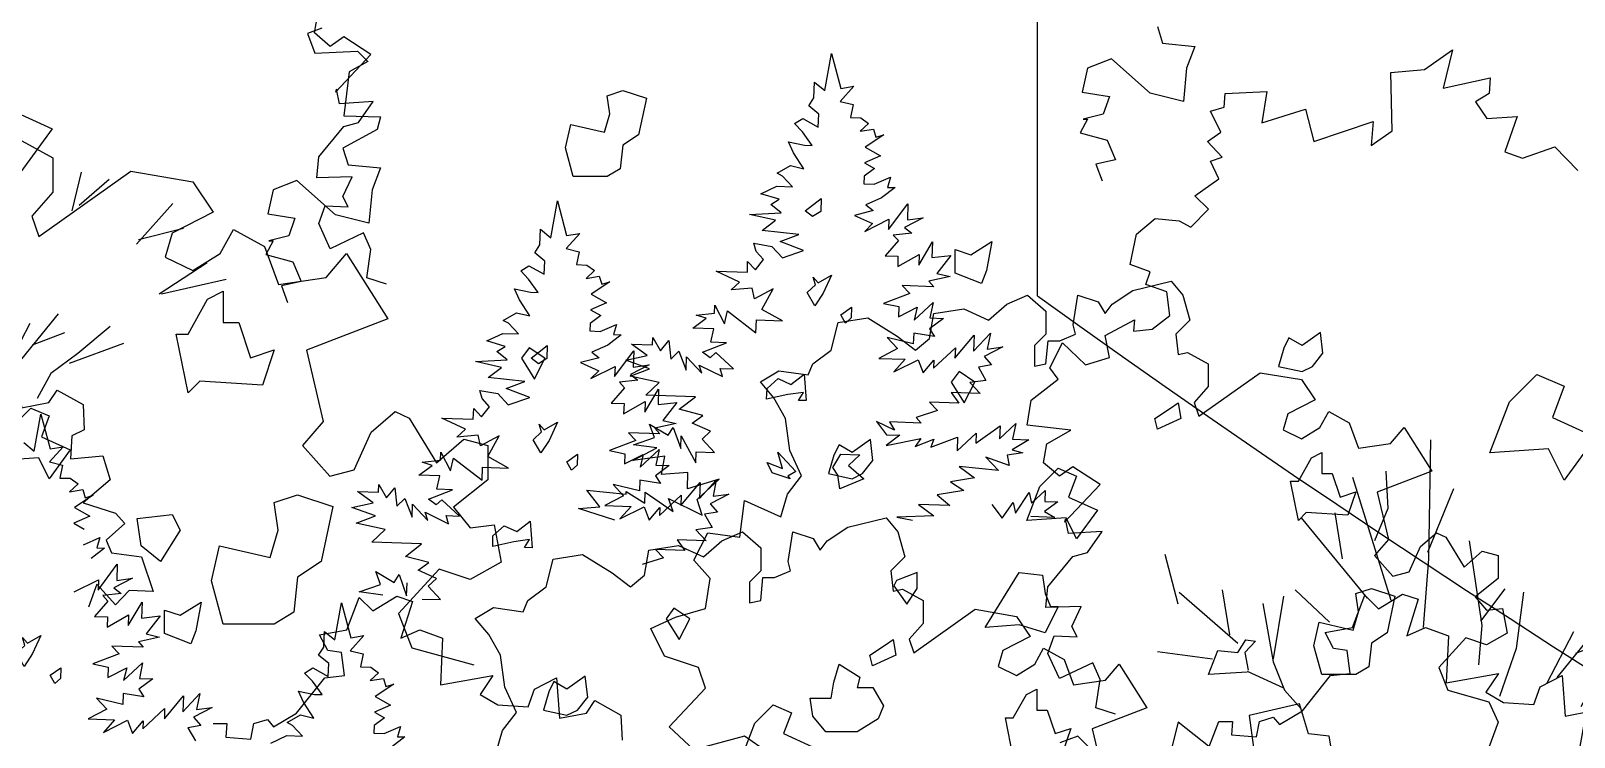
# Model space of a CAD drawing. Header units: inches. Extents: x 11.9 to 85.3, y 21.1 to 37.4.
# Drawn here: x 61.002 to 61.702, y 23.591 to 23.912 of the extents above; entities that cross this region are included whole.
import ezdxf

# ---------------------------------------------------------------- set-up
doc = ezdxf.new("R2010")
doc.units = ezdxf.units.IN
doc.header["$MEASUREMENT"] = 0
doc.layers.add('CAY', color=94, linetype='Continuous')
doc.layers.add('CAY-3', color=61, linetype='Continuous')

# ---------------------------------------------------------------- blocks, each defined once
blk = doc.blocks.new('A$C76451831')
at = {"layer": 'CAY'}
for p, q in [((4659.2, 1730), (4666, 1767.4)), ((4666, 1767.4), (4675.2, 1732.1)), ((4648.1, 1722.6), (4648.6, 1738.5)), ((4648.6, 1738.5), (4659.2, 1730)), ((4688.4, 1734.4), (4674.7, 1719)), ((4675.2, 1732.1), (4688.4, 1734.4)), ((4642.8, 1714.7), (4648.1, 1722.6)), ((4674.7, 1719), (4687.7, 1715.8)), ((4628.6, 1696.6), (4636.9, 1701.7)), ((4636.9, 1701.7), (4652.5, 1693)), ((4653, 1706.2), (4642.8, 1714.7)), ((4652.5, 1693), (4653, 1706.2)), ((4687.7, 1715.8), (4685, 1702.8)), ((4685, 1702.8), (4695.4, 1702.4)), ((4695.4, 1702.4), (4703.4, 1696.7)), ((4636.5, 1688.1), (4628.6, 1696.6)), ((4646.4, 1674.6), (4636.5, 1688.1)), ((4703.4, 1696.7), (4694.9, 1688.8)), ((4694.9, 1688.8), (4708.2, 1691.1)), ((4708.2, 1691.1), (4710.6, 1682.8)), ((3847.2, 1679), (3878.4, 1661.9)), ((4627.6, 1667.1), (4622.5, 1678.2)), ((4622.5, 1678.2), (4638.7, 1674.9)), ((4638.7, 1674.9), (4646.4, 1674.6)), ((4718.8, 1685.3), (4699.8, 1672.8)), ((4699.8, 1672.8), (4715.4, 1664.1)), ((4710.6, 1682.8), (4718.8, 1685.3)), ((3878.4, 1661.9), (3878.4, 1627.1)), ((4637.9, 1650.9), (4627.6, 1667.1)), ((4715.4, 1664.1), (4699.3, 1656.9)), ((4699.3, 1656.9), (4709.5, 1651.1)), ((3864.3, 1582.3), (3957.4, 1648.4)), ((3957.4, 1648.4), (4019.9, 1637.7)), ((4611, 1646.4), (4624.4, 1654.1)), ((4616.3, 1643.5), (4611, 1646.4)), ((4626.4, 1632.7), (4616.3, 1643.5)), ((4624.4, 1654.1), (4637.9, 1650.9)), ((4698.8, 1643.4), (4698.5, 1635.7)), ((4709.5, 1651.1), (4698.8, 1643.4)), ((4708.9, 1635.3), (4725.5, 1642.4)), ((4725.5, 1642.4), (4722.4, 1632.1)), ((3878.4, 1627.1), (3857.2, 1602.9)), ((4019.9, 1637.7), (4040.5, 1607.1)), ((4594.4, 1625.7), (4610.5, 1633.3)), ((4612.8, 1620.1), (4594.4, 1625.7)), ((4610.5, 1633.3), (4626.4, 1632.7)), ((4698.5, 1635.7), (4708.9, 1635.3)), ((4730.1, 1631.8), (4716.6, 1621.4)), ((4722.4, 1632.1), (4730.1, 1631.8)), ((4604.5, 1614.9), (4612.8, 1620.1)), ((4615, 1606.4), (4604.5, 1614.9)), ((4708, 1608.6), (4689.3, 1603.8)), ((4716.6, 1621.4), (4700.5, 1614.3)), ((4700.5, 1614.3), (4708, 1608.6)), ((4723.6, 1589.4), (4743.1, 1615.5)), ((4743.1, 1615.5), (4742.6, 1599.2)), ((3857.2, 1602.9), (3864.3, 1582.3)), ((4040.5, 1607.1), (3999.3, 1585.8)), ((4582.8, 1604.8), (4615, 1606.4)), ((4609.3, 1598.9), (4582.8, 1604.8)), ((4595.8, 1588.5), (4609.3, 1598.9)), ((4689.3, 1603.8), (4707.5, 1595.4)), ((4699.6, 1587.6), (4724, 1599.9)), ((4707.5, 1595.4), (4699.6, 1587.6)), ((4724, 1599.9), (4723.6, 1589.4)), ((4758.5, 1601.4), (4739.6, 1591.6)), ((4742.6, 1599.2), (4758.5, 1601.4)), ((3999.3, 1585.8), (3992.2, 1561.6)), ((4047.6, 1565.2), (4061.2, 1589.4)), ((4061.2, 1589.4), (4092.4, 1572.3)), ((4632.8, 1584.5), (4595.8, 1588.5)), ((4614, 1577.4), (4632.8, 1584.5)), ((4637.7, 1568.4), (4614, 1577.4)), ((4733.7, 1578.2), (4720, 1562.8)), ((4747.1, 1585.9), (4728.4, 1583.8)), ((4728.4, 1583.8), (4733.7, 1578.2)), ((4739.6, 1591.6), (4747.1, 1585.9)), ((4754.1, 1553.5), (4768.1, 1577)), ((4768.1, 1577), (4767.5, 1561.2)), ((3992.2, 1561.6), (4019.9, 1548.1)), ((4019.9, 1548.1), (4047.6, 1565.2)), ((4092.4, 1572.3), (4106.6, 1533.9)), ((4154.9, 1541), (4175.6, 1565.2)), ((4175.6, 1565.2), (4217.4, 1499.1)), ((4587.2, 1575.6), (4605.7, 1572.3)), ((4589.7, 1567.4), (4587.2, 1575.6)), ((4597.1, 1559), (4589.7, 1567.4)), ((4605.7, 1572.3), (4616.2, 1561)), ((4616.2, 1561), (4637.7, 1568.4)), ((4720, 1562.8), (4733.1, 1562.4)), ((4732.8, 1552), (4754.5, 1564.3)), ((4733.1, 1562.4), (4732.8, 1552)), ((4754.5, 1564.3), (4754.1, 1553.5)), ((4767.5, 1561.2), (4786.6, 1563.2)), ((4786.6, 1563.2), (4772.4, 1545.1)), ((4572.7, 1536.2), (4549.1, 1547.5)), ((4549.1, 1547.5), (4580.8, 1546.4)), ((4580.8, 1546.4), (4581.1, 1557.2)), ((4581.1, 1557.2), (4589, 1548.8)), ((4589, 1548.8), (4597.1, 1559)), ((4772.4, 1545.1), (4785.9, 1541.9)), ((4106.6, 1533.9), (4154.9, 1541)), ((4564.3, 1528.4), (4572.7, 1536.2)), ((4585.6, 1530.3), (4564.3, 1528.4)), ((4588, 1519.4), (4585.6, 1530.3)), ((4606.9, 1529.6), (4588, 1519.4)), ((4595.3, 1508.7), (4606.9, 1529.6)), ((4769.2, 1531.6), (4737.5, 1532.7)), ((4737.5, 1532.7), (4745, 1524.8)), ((4785.9, 1541.9), (4764.4, 1537.2)), ((4764.4, 1537.2), (4769.2, 1531.6)), ((4745, 1524.8), (4718.3, 1514.8)), ((4718.3, 1514.8), (4734.1, 1511.6)), ((4749.5, 1497.9), (4768.7, 1515.8)), ((4768.7, 1515.8), (4765.4, 1500)), ((4217.4, 1499.1), (4134.9, 1467.3)), ((4525.8, 1489.8), (4539.3, 1499.8)), ((4528.9, 1502.9), (4547.6, 1504.9)), ((4539.3, 1499.8), (4528.9, 1502.9)), ((4547.6, 1504.9), (4547.9, 1513.1)), ((4547.9, 1513.1), (4557.6, 1494.1)), ((4557.6, 1494.1), (4560.8, 1507.2)), ((4560.8, 1507.2), (4589.5, 1484.9)), ((4616.2, 1497.1), (4595.3, 1508.7)), ((4734.1, 1511.6), (4733.7, 1501.1)), ((4733.7, 1501.1), (4752.6, 1510.9)), ((4752.6, 1510.9), (4749.5, 1497.9)), ((4779, 1499.6), (4765, 1489.2)), ((4765.4, 1500), (4779, 1499.6)), ((4547, 1489.1), (4525.8, 1489.8)), ((4543.8, 1475.6), (4547, 1489.1)), ((4589.5, 1484.9), (4589.9, 1498)), ((4589.9, 1498), (4616.2, 1497.1)), ((4749, 1484.7), (4748.6, 1473.9)), ((4770.2, 1481.3), (4749, 1484.7)), ((4765, 1489.2), (4770.2, 1481.3)), ((4790.7, 1459.3), (4810.1, 1482.6)), ((4809.5, 1466.3), (4826.5, 1484.8)), ((4810.1, 1482.6), (4809.5, 1466.3)), ((4826.5, 1484.8), (4823.2, 1468.6)), ((4134.9, 1467.3), (4152, 1395.3)), ((4463.6, 1473.4), (4484.8, 1472.7)), ((4479.5, 1462), (4463.6, 1473.4)), ((4484.8, 1472.7), (4485.1, 1480.4)), ((4485.1, 1480.4), (4492.8, 1466.9)), ((4492.8, 1466.9), (4501.3, 1477.1)), ((4501.3, 1477.1), (4503.4, 1458.4)), ((4535.3, 1465.5), (4559.7, 1475)), ((4559.7, 1475), (4543.8, 1475.6)), ((4732.6, 1469), (4713.7, 1459.2)), ((4722.1, 1480.2), (4732.6, 1469)), ((4748.6, 1473.9), (4722.1, 1480.2)), ((4769, 1449.1), (4791.1, 1469.7)), ((4791.1, 1469.7), (4790.7, 1459.3)), ((4839.1, 1470.7), (4820.2, 1461)), ((4823.2, 1468.6), (4839.1, 1470.7)), ((4458, 1457.3), (4479.5, 1462)), ((4481.7, 1448.7), (4458, 1457.3)), ((4503.4, 1458.4), (4511.4, 1466.3)), ((4511.4, 1466.3), (4518.8, 1447.4)), ((4518.8, 1447.4), (4519.3, 1460.6)), ((4519.3, 1460.6), (4534.6, 1444.2)), ((4534.6, 1444.2), (4532.2, 1452.4)), ((4532.2, 1452.4), (4555.8, 1440.7)), ((4543.3, 1459.7), (4535.3, 1465.5)), ((4548.9, 1465), (4543.3, 1459.7)), ((4566.9, 1448.5), (4548.9, 1465)), ((4713.7, 1459.2), (4740.4, 1458.3)), ((4740.4, 1458.3), (4729, 1445.5)), ((4729, 1445.5), (4753.5, 1457.8)), ((4753.5, 1457.8), (4758.5, 1444.5)), ((4758.5, 1444.5), (4769.3, 1457.3)), ((4769.3, 1457.3), (4769, 1449.1)), ((4827.6, 1452.5), (4814.4, 1450.3)), ((4820.2, 1461), (4827.6, 1452.5)), ((4462.4, 1441.3), (4481.7, 1448.7)), ((4491.7, 1434.8), (4462.4, 1441.3)), ((4555.8, 1440.7), (4553.3, 1449)), ((4553.3, 1449), (4566.9, 1448.5)), ((4822.1, 1436.9), (4805.7, 1434.7)), ((4814.4, 1450.3), (4822.1, 1436.9)), ((4478.1, 1422.1), (4491.7, 1434.8)), ((4528.3, 1420.4), (4478.1, 1422.1)), ((4512, 1407.8), (4528.3, 1420.4)), ((4786.8, 1424.5), (4794.5, 1413.8)), ((4816.2, 1423.5), (4786.8, 1424.5)), ((4805.7, 1434.7), (4816.2, 1423.5)), ((4200.3, 1384.7), (4224.5, 1405.3)), ((4224.5, 1405.3), (4238.7, 1398.8)), ((4535.8, 1401.5), (4512, 1407.8)), ((4773, 1406.4), (4751.5, 1399.4)), ((4794.5, 1413.8), (4765.1, 1414.8)), ((4765.1, 1414.8), (4773, 1406.4)), ((4152, 1395.3), (4130.8, 1371.1)), ((4238.7, 1398.8), (4266.4, 1353.4)), ((4487, 1379.2), (4482, 1392.5)), ((4482, 1392.5), (4500.7, 1381.4)), ((4500.7, 1381.4), (4505.9, 1389.4)), ((4505.9, 1389.4), (4513.4, 1367.9)), ((4525.1, 1393.7), (4535.8, 1401.5)), ((4543.4, 1385.4), (4525.1, 1393.7)), ((4711.4, 1395.4), (4721.4, 1381.9)), ((4729.7, 1386.6), (4711.4, 1395.4)), ((4724.6, 1394.9), (4729.7, 1386.6)), ((4756.7, 1393.8), (4724.6, 1394.9)), ((4751.5, 1399.4), (4756.7, 1393.8)), ((4811.7, 1373.3), (4836.3, 1391)), ((4835.9, 1377.9), (4852.3, 1393.2)), ((4836.3, 1391), (4835.9, 1377.9)), ((4852.3, 1393.2), (4849, 1377.4)), ((4183.2, 1346.3), (4200.3, 1384.7)), ((4266.4, 1353.4), (4294.1, 1377.6)), ((4294.1, 1377.6), (4318.3, 1371.1)), ((4465.5, 1371.8), (4487, 1379.2)), ((4513.4, 1367.9), (4513.8, 1381)), ((4513.8, 1381), (4528.7, 1353.7)), ((4535, 1377.5), (4543.4, 1385.4)), ((4547.7, 1363.9), (4535, 1377.5)), ((4735, 1381.4), (4721, 1371)), ((4721, 1371), (4756.1, 1378)), ((4721.4, 1381.9), (4735, 1381.4)), ((4756.1, 1378), (4750.4, 1370)), ((4750.4, 1370), (4769.3, 1377.5)), ((4766.3, 1369.4), (4793.3, 1379.4)), ((4769.3, 1377.5), (4766.3, 1369.4)), ((4792.9, 1365.8), (4812.1, 1383.7)), ((4793.3, 1379.4), (4792.9, 1365.8)), ((4812.1, 1383.7), (4811.7, 1373.3)), ((4865.3, 1376.9), (4848.6, 1366.6)), ((4849, 1377.4), (4865.3, 1376.9)), ((4130.8, 1371.1), (4158.5, 1339.9)), ((4318.3, 1371.1), (4318.3, 1336.3)), ((4464.9, 1355.9), (4489.4, 1368.7)), ((4497.2, 1360.3), (4464.9, 1355.9)), ((4489.4, 1368.7), (4465.5, 1371.8)), ((4493.9, 1341.8), (4497.2, 1360.3)), ((4528.7, 1353.7), (4529.1, 1364.6)), ((4529.1, 1364.6), (4547.7, 1363.9)), ((4822.1, 1359.3), (4834.8, 1345.7)), ((4845.4, 1350.8), (4822.1, 1359.3)), ((4859.4, 1363.5), (4843.5, 1361.3)), ((4843.5, 1361.3), (4845.4, 1350.8)), ((4848.6, 1366.6), (4859.4, 1363.5)), ((4158.5, 1339.9), (4183.2, 1346.3)), ((4520.7, 1343.6), (4493.9, 1341.8)), ((4520.1, 1327.3), (4520.7, 1343.6)), ((4834.8, 1345.7), (4795, 1349.9)), ((4795, 1349.9), (4810.5, 1338.4)), ((4318.3, 1336.3), (4283.5, 1308.6)), ((4552.2, 1337), (4520.1, 1327.3)), ((4530.1, 1316.5), (4552.2, 1337)), ((4810.5, 1338.4), (4786.3, 1334.3)), ((4786.3, 1334.3), (4799.6, 1325.7)), ((4431.5, 1309.1), (4418.5, 1325.8)), ((4418.5, 1325.8), (4458.3, 1321.7)), ((4458.3, 1321.7), (4458.4, 1324.4)), ((4458.4, 1324.4), (4477, 1312.9)), ((4477, 1312.9), (4477.4, 1323.8)), ((4477.4, 1323.8), (4505.7, 1304.2)), ((4501.2, 1317.5), (4535, 1300.5)), ((4505.7, 1304.2), (4501.2, 1317.5)), ((4535, 1300.5), (4530.1, 1316.5)), ((4753.8, 1311.4), (4769.3, 1300)), ((4785.5, 1310.3), (4753.8, 1311.4)), ((4799.6, 1325.7), (4772.7, 1321.2)), ((4772.7, 1321.2), (4785.5, 1310.3)), ((4828.1, 1311.5), (4838.5, 1297.6)), ((4838.5, 1297.6), (4849.5, 1313.5)), ((4849.5, 1313.5), (4851.8, 1302.5)), ((4851.8, 1302.5), (4865.7, 1323.4)), ((4865.7, 1323.4), (4868.1, 1312.9)), ((4868.1, 1312.9), (4882.1, 1325.5)), ((4894.8, 1314.2), (4881.4, 1304.2)), ((4882.1, 1325.5), (4881.7, 1314.6)), ((4881.7, 1314.6), (4894.8, 1314.2)), ((4283.5, 1308.6), (4300.6, 1287.9)), ((4410.2, 1307.5), (4431.5, 1309.1)), ((4446.9, 1295.4), (4410.2, 1307.5)), ((4682.3, 1288.4), (4721.2, 1297.8)), ((4721.2, 1297.8), (4733, 1283.7)), ((4769.3, 1300), (4732.1, 1298.6)), ((4732.1, 1298.6), (4747.8, 1295.7)), ((4891.6, 1298.4), (4867.6, 1299.3)), ((4881.4, 1304.2), (4891.6, 1298.4)), ((5943, 1269.4), (5949.7, 1306.8)), ((5949.7, 1306.8), (5958.9, 1271.5)), ((4300.6, 1287.9), (4324.7, 1290.9)), ((4324.7, 1290.9), (4331.8, 1253.1)), ((4554.9, 1274.6), (4575.8, 1283.7)), ((4575.8, 1283.7), (4594.3, 1267.5)), ((4622.2, 1253.8), (4626.9, 1283.7)), ((4626.9, 1283.7), (4647.3, 1277)), ((4661.5, 1274.6), (4682.3, 1288.4)), ((4733, 1283.7), (4740.1, 1258.5)), ((4476.7, 1240), (4481, 1265.2)), ((4481, 1265.2), (4511.3, 1269.9)), ((4511.3, 1269.9), (4536.5, 1258.5)), ((4536.5, 1258.5), (4554.9, 1274.6)), ((4594.3, 1267.5), (4594.3, 1244.3)), ((4647.3, 1277), (4654.4, 1265.2)), ((4654.4, 1265.2), (4661.5, 1274.6)), ((5931.9, 1262.1), (5932.4, 1277.9)), ((5932.4, 1277.9), (5943, 1269.4)), ((5972.1, 1273.8), (5958.5, 1258.4)), ((5958.9, 1271.5), (5972.1, 1273.8)), ((4331.8, 1253.1), (4300.6, 1235.4)), ((4377.3, 1228.2), (4384.3, 1256.1)), ((4384.3, 1256.1), (4414.2, 1260.8)), ((4414.2, 1260.8), (4444.1, 1242.4)), ((4624.5, 1244.3), (4622.2, 1253.8)), ((4740.1, 1258.5), (4725.9, 1244.3)), ((5926.6, 1254.1), (5931.9, 1262.1)), ((5936.7, 1245.6), (5926.6, 1254.1)), ((5958.5, 1258.4), (5971.5, 1255.2)), ((5971.5, 1255.2), (5968.8, 1242.2)), ((4269.3, 1246.1), (4228, 1201.2)), ((4300.6, 1235.4), (4269.3, 1246.1)), ((4444.1, 1242.4), (4462.6, 1228.2)), ((4462.6, 1228.2), (4476.7, 1240)), ((4594.3, 1244.3), (4582.9, 1232.9)), ((4582.9, 1232.9), (4582.9, 1212.1)), ((4594.3, 1214.4), (4596.6, 1237.6)), ((4596.6, 1237.6), (4608.4, 1237.6)), ((4608.4, 1237.6), (4624.5, 1244.3)), ((4725.9, 1244.3), (4728.3, 1223.9)), ((5912.4, 1236), (5920.7, 1241.1)), ((5920.2, 1227.6), (5912.4, 1236)), ((5920.7, 1241.1), (5936.3, 1232.4)), ((5936.3, 1232.4), (5936.7, 1245.6)), ((5968.8, 1242.2), (5979.2, 1241.8)), ((5987.1, 1236.1), (5978.7, 1228.2)), ((5979.2, 1241.8), (5987.1, 1236.1)), ((4358.8, 1214.4), (4377.3, 1228.2)), ((4728.3, 1223.9), (4737.7, 1225.8)), ((4737.7, 1225.8), (4758.6, 1214.4)), ((5192.6, 1187), (5205.3, 1219.7)), ((5205.3, 1219.7), (5219, 1206)), ((5219, 1206), (5243.2, 1220.8)), ((5243.2, 1220.8), (5259.1, 1215.5)), ((5906.3, 1217.6), (5922.5, 1214.3)), ((5911.3, 1206.6), (5906.3, 1217.6)), ((5930.2, 1214.1), (5920.2, 1227.6)), ((5978.7, 1228.2), (5991.9, 1230.5)), ((6002.6, 1224.7), (5983.6, 1212.2)), ((5991.9, 1230.5), (5994.4, 1222.3)), ((5994.4, 1222.3), (6002.6, 1224.7)), ((4305.7, 1196), (4324.2, 1207.4)), ((4324.2, 1207.4), (4354.1, 1203)), ((4354.1, 1203), (4358.8, 1214.4)), ((4582.9, 1212.1), (4594.3, 1214.4)), ((4749.1, 1161.4), (4811.2, 1205.4)), ((4758.6, 1214.4), (4758.6, 1191.2)), ((4811.2, 1205.4), (4852.9, 1198.3)), ((5259.1, 1215.5), (5247.5, 1178.6)), ((5921.6, 1190.3), (5911.3, 1206.6)), ((5922.5, 1214.3), (5930.2, 1214.1)), ((5999.1, 1203.5), (5983, 1196.4)), ((5983.6, 1212.2), (5999.1, 1203.5)), ((4228, 1201.2), (4241.6, 1166.4)), ((4319.5, 1179.8), (4305.7, 1196)), ((4758.6, 1191.2), (4744.4, 1175.1)), ((4852.9, 1198.3), (4866.7, 1177.9)), ((5165.2, 1181.8), (5192.6, 1187)), ((5247.5, 1178.6), (5266.4, 1187)), ((5266.4, 1187), (5289.7, 1178.6)), ((5894.8, 1185.8), (5908.2, 1193.5)), ((5908.2, 1193.5), (5921.6, 1190.3)), ((5993.3, 1190.6), (5982.6, 1182.8)), ((5983, 1196.4), (5993.3, 1190.6)), ((4331.3, 1159), (4319.5, 1179.8)), ((4744.4, 1175.1), (4749.1, 1161.4)), ((4866.7, 1177.9), (4839.1, 1163.7)), ((5173.6, 1165.9), (5165.2, 1181.8)), ((5289.7, 1178.6), (5287.5, 1131.1)), ((5878.2, 1165.1), (5894.3, 1172.7)), ((5894.3, 1172.7), (5910.1, 1172.2)), ((5900.1, 1182.9), (5894.8, 1185.8)), ((5910.1, 1172.2), (5900.1, 1182.9)), ((5982.6, 1182.8), (5982.3, 1175.1)), ((5982.3, 1175.1), (5992.7, 1174.7)), ((5992.7, 1174.7), (6009.3, 1181.8)), ((6013.9, 1171.3), (6000.4, 1160.8)), ((6009.3, 1181.8), (6006.2, 1171.5)), ((6006.2, 1171.5), (6013.9, 1171.3)), ((4241.6, 1166.4), (4304.1, 1149.3)), ((4335.6, 1126.7), (4331.3, 1159)), ((4839.1, 1163.7), (4834.4, 1147.6)), ((4871.4, 1149.9), (4880.4, 1166.1)), ((4880.4, 1166.1), (4901.2, 1154.7)), ((5187.3, 1163.8), (5173.6, 1165.9)), ((5190.5, 1140.6), (5187.3, 1163.8)), ((5896.6, 1159.5), (5878.2, 1165.1)), ((5888.2, 1154.3), (5896.6, 1159.5)), ((6000.4, 1160.8), (5984.3, 1153.7)), ((6007.4, 1128.9), (6026.9, 1154.9)), ((6026.9, 1154.9), (6026.3, 1138.6)), ((4834.4, 1147.6), (4852.9, 1138.5)), ((4852.9, 1138.5), (4871.4, 1149.9)), ((4901.2, 1154.7), (4910.7, 1129.1)), ((4942.9, 1133.8), (4956.7, 1149.9)), ((4956.7, 1149.9), (4984.6, 1105.9)), ((5170.5, 1138.5), (5190.5, 1140.6)), ((5287.5, 1131.1), (5340.3, 1140.6)), ((5340.3, 1140.6), (5327.6, 1121.6)), ((5866.6, 1144.2), (5898.8, 1145.8)), ((5893.1, 1138.3), (5866.6, 1144.2)), ((5898.8, 1145.8), (5888.2, 1154.3)), ((5991.8, 1148), (5973, 1143.2)), ((5973, 1143.2), (5991.3, 1134.9)), ((5983.3, 1127), (6007.8, 1139.3)), ((5984.3, 1153.7), (5991.8, 1148)), ((6007.8, 1139.3), (6007.4, 1128.9)), ((6042.3, 1140.8), (6023.3, 1131)), ((6026.3, 1138.6), (6042.3, 1140.8)), ((4347.4, 1101.2), (4335.6, 1126.7)), ((4910.7, 1129.1), (4942.9, 1133.8)), ((5142, 1102.7), (5170.5, 1138.5)), ((5376.1, 1109), (5382.5, 1126.9)), ((5382.5, 1126.9), (5404.6, 1138.5)), ((5404.6, 1138.5), (5407.8, 1097.4)), ((5879.6, 1127.9), (5893.1, 1138.3)), ((5916.6, 1123.9), (5879.6, 1127.9)), ((5897.8, 1116.8), (5916.6, 1123.9)), ((5991.3, 1134.9), (5983.3, 1127)), ((6030.9, 1125.3), (6012.2, 1123.3)), ((6023.3, 1131), (6030.9, 1125.3)), ((5327.6, 1121.6), (5345.5, 1111.1)), ((5345.5, 1111.1), (5376.1, 1109)), ((5435.2, 1102.7), (5443.6, 1115.3)), ((5443.6, 1115.3), (5470, 1100.6)), ((5871, 1115), (5889.4, 1111.7)), ((5873.4, 1106.8), (5871, 1115)), ((5889.4, 1111.7), (5899.9, 1100.4)), ((5921.5, 1107.8), (5897.8, 1116.8)), ((6017.4, 1117.6), (6003.8, 1102.2)), ((6012.2, 1123.3), (6017.4, 1117.6)), ((6037.9, 1092.9), (6051.8, 1116.4)), ((6051.8, 1116.4), (6051.3, 1100.6)), ((4333.2, 1082.7), (4347.4, 1101.2)), ((4984.6, 1105.9), (4929.6, 1084.7)), ((5098.8, 1092.1), (5112.5, 1096.3)), ((5112.5, 1096.3), (5118.8, 1089)), ((5118.8, 1089), (5142, 1102.7)), ((5407.8, 1097.4), (5435.2, 1102.7)), ((5470, 1100.6), (5471.1, 1075.2)), ((5864.5, 1085.8), (5864.9, 1096.7)), ((5864.9, 1096.7), (5872.8, 1088.2)), ((5872.8, 1088.2), (5880.8, 1098.4)), ((5880.8, 1098.4), (5873.4, 1106.8)), ((5899.9, 1100.4), (5921.5, 1107.8)), ((6003.8, 1102.2), (6016.9, 1101.8)), ((6016.5, 1091.4), (6038.3, 1103.8)), ((6016.9, 1101.8), (6016.5, 1091.4)), ((6038.3, 1103.8), (6037.9, 1092.9)), ((6051.3, 1100.6), (6070.4, 1102.6)), ((6070.4, 1102.6), (6056.2, 1084.5)), ((4326.6, 1059.5), (4333.2, 1082.7)), ((4929.6, 1084.7), (4941, 1036.7)), ((5057.6, 1092.1), (5071.3, 1092.1)), ((5071.3, 1092.1), (5070.3, 1078.4)), ((5070.3, 1078.4), (5095.6, 1076.3)), ((5095.6, 1076.3), (5098.8, 1092.1)), ((5420.6, 1053.6), (5427.3, 1091)), ((5427.3, 1091), (5436.5, 1055.8)), ((5856.5, 1075.7), (5832.8, 1086.9)), ((5832.8, 1086.9), (5864.5, 1085.8)), ((6069.6, 1081.4), (6048.2, 1076.7)), ((6056.2, 1084.5), (6069.6, 1081.4)), ((5410, 1062.2), (5420.6, 1053.6)), ((5458.4, 1068.9), (5457.3, 1045.7)), ((5471.1, 1075.2), (5458.4, 1068.9)), ((5848, 1067.8), (5856.5, 1075.7)), ((5869.4, 1069.8), (5848, 1067.8)), ((5871.7, 1058.8), (5869.4, 1069.8)), ((5890.7, 1069), (5871.7, 1058.8)), ((5879.1, 1048.1), (5890.7, 1069)), ((6028.7, 1064.2), (6002.1, 1054.3)), ((6053, 1071.1), (6021.3, 1072.2)), ((6021.3, 1072.2), (6028.7, 1064.2)), ((6048.2, 1076.7), (6053, 1071.1)), ((5449.8, 1058.1), (5436.1, 1042.7)), ((5436.5, 1055.8), (5449.8, 1058.1)), ((5457.3, 1045.7), (5490, 1048.9)), ((5490, 1048.9), (5497.4, 1024.6)), ((5831.4, 1044.3), (5831.6, 1052.5)), ((5831.6, 1052.5), (5841.4, 1033.6)), ((5841.4, 1033.6), (5844.6, 1046.6)), ((5844.6, 1046.6), (5873.3, 1024.3)), ((5900, 1036.5), (5879.1, 1048.1)), ((6002.1, 1054.3), (6017.8, 1051)), ((6017.8, 1051), (6017.5, 1040.6)), ((6017.5, 1040.6), (6036.4, 1050.3)), ((6033.2, 1037.3), (6052.4, 1055.2)), ((6036.4, 1050.3), (6033.2, 1037.3)), ((6052.4, 1055.2), (6049.1, 1039.5)), ((5436.1, 1042.7), (5449.1, 1039.5)), ((5449.1, 1039.5), (5446.4, 1026.4)), ((5809.5, 1029.2), (5823, 1039.2)), ((5812.7, 1042.3), (5831.4, 1044.3)), ((5823, 1039.2), (5812.7, 1042.3)), ((5873.3, 1024.3), (5873.7, 1037.4)), ((5873.7, 1037.4), (5900, 1036.5)), ((6062.7, 1039), (6048.8, 1028.6)), ((6049.1, 1039.5), (6062.7, 1039)), ((5446.4, 1026.4), (5456.8, 1026.1)), ((5464.8, 1020.4), (5456.3, 1012.5)), ((5456.3, 1012.5), (5469.5, 1014.7)), ((5456.8, 1026.1), (5464.8, 1020.4)), ((5469.5, 1014.7), (5472, 1006.5)), ((5497.4, 1024.6), (5470, 1001.4)), ((5768.6, 1012.1), (5768.9, 1019.8)), ((5768.9, 1019.8), (5776.6, 1006.4)), ((5776.6, 1006.4), (5785.1, 1016.5)), ((5785.1, 1016.5), (5787.1, 997.8)), ((5830.8, 1028.5), (5809.5, 1029.2)), ((5819.1, 1004.9), (5843.5, 1014.5)), ((5827.6, 1015), (5830.8, 1028.5)), ((5843.5, 1014.5), (5827.6, 1015)), ((6005.9, 1019.7), (6016.3, 1008.4)), ((6032.4, 1013.3), (6005.9, 1019.7)), ((6032.8, 1024.2), (6032.4, 1013.3)), ((6053.9, 1020.7), (6032.8, 1024.2)), ((6048.8, 1028.6), (6053.9, 1020.7)), ((6074.5, 998.7), (6093.9, 1022)), ((6093.3, 1005.7), (6110.2, 1024.2)), ((6093.9, 1022), (6093.3, 1005.7)), ((6110.2, 1024.2), (6107, 1008)), ((5480.2, 1008.9), (5461.2, 996.5)), ((5470, 1001.4), (5502.7, 990.9)), ((5472, 1006.5), (5480.2, 1008.9)), ((5741.8, 996.7), (5763.2, 1001.4)), ((5747.3, 1012.8), (5768.6, 1012.1)), ((5763.2, 1001.4), (5747.3, 1012.8)), ((5787.1, 997.8), (5795.1, 1005.7)), ((5795.1, 1005.7), (5802.6, 986.9)), ((5802.6, 986.9), (5803.1, 1000)), ((5803.1, 1000), (5818.4, 983.6)), ((5827.1, 999.2), (5819.1, 1004.9)), ((5832.7, 1004.4), (5827.1, 999.2)), ((5850.7, 987.9), (5832.7, 1004.4)), ((6016.3, 1008.4), (5997.4, 998.7)), ((6052.8, 988.6), (6074.8, 1009.1)), ((6074.8, 1009.1), (6074.5, 998.7)), ((6122.9, 1010.1), (6104, 1000.4)), ((6104, 1000.4), (6111.4, 992)), ((6107, 1008), (6122.9, 1010.1)), ((5476.8, 987.8), (5460.6, 980.6)), ((5461.2, 996.5), (5476.8, 987.8)), ((5502.7, 990.9), (5512.2, 980.3)), ((5765.5, 988.2), (5741.8, 996.7)), ((5746.2, 980.7), (5765.5, 988.2)), ((5818.4, 983.6), (5815.9, 991.8)), ((5815.9, 991.8), (5839.5, 980.1)), ((5839.5, 980.1), (5837.1, 988.4)), ((5837.1, 988.4), (5850.7, 987.9)), ((5997.4, 998.7), (6024.1, 997.7)), ((6024.1, 997.7), (6012.8, 985)), ((6012.8, 985), (6037.3, 997.3)), ((6037.3, 997.3), (6042.2, 983.9)), ((6042.2, 983.9), (6053.1, 996.7)), ((6053.1, 996.7), (6052.8, 988.6)), ((6111.4, 992), (6098.2, 989.7)), ((6098.2, 989.7), (6105.9, 976.3)), ((5460.6, 980.6), (5470.9, 974.8)), ((5512.2, 980.3), (5493.2, 963.4)), ((5775.4, 974.2), (5746.2, 980.7)), ((5761.9, 961.5), (5775.4, 974.2)), ((6105.9, 976.3), (6089.5, 974.1)), ((6089.5, 974.1), (6099.9, 962.9)), ((5470.3, 959), (5486.9, 966.1)), ((5491.5, 955.5), (5478, 945.1)), ((5486.9, 966.1), (5483.8, 955.8)), ((5483.8, 955.8), (5491.5, 955.5)), ((5493.2, 963.4), (5498.5, 950.8)), ((5812.1, 959.8), (5761.9, 961.5)), ((5795.8, 947.2), (5812.1, 959.8)), ((6078.3, 953.2), (6048.9, 954.2)), ((6048.9, 954.2), (6056.8, 945.8)), ((6070.5, 963.9), (6078.3, 953.2)), ((6099.9, 962.9), (6070.5, 963.9)), ((5485, 913.1), (5504.5, 939.2)), ((5498.5, 950.8), (5529.1, 946.6)), ((5504.5, 939.2), (5503.9, 922.9)), ((5529.1, 946.6), (5540.7, 911.8)), ((5819.6, 940.9), (5795.8, 947.2)), ((5808.9, 933.2), (5819.6, 940.9)), ((6056.8, 945.8), (6035.2, 938.9)), ((5460.9, 911.2), (5485.4, 923.5)), ((5485.4, 923.5), (5485, 913.1)), ((5519.9, 925), (5501, 915.3)), ((5503.9, 922.9), (5519.9, 925)), ((5770.8, 918.6), (5765.8, 931.9)), ((5765.8, 931.9), (5784.4, 920.9)), ((5784.4, 920.9), (5789.7, 928.8)), ((5789.7, 928.8), (5797.1, 907.3)), ((5827.2, 924.8), (5808.9, 933.2)), ((5818.7, 916.9), (5827.2, 924.8)), ((5483.7, 919.1), (5475.3, 895.9)), ((5502.7, 898.1), (5483.7, 919.1)), ((5508.5, 909.6), (5489.8, 907.5)), ((5489.8, 907.5), (5495.1, 901.9)), ((5501, 915.3), (5508.5, 909.6)), ((5516.4, 912.8), (5502.7, 898.1)), ((5540.7, 911.8), (5516.4, 912.8)), ((5749.2, 911.2), (5770.8, 918.6)), ((5773.1, 908.1), (5749.2, 911.2)), ((5797.1, 907.3), (5797.6, 920.4)), ((5831.4, 903.4), (5818.7, 916.9)), ((5495.1, 901.9), (5481.4, 886.5)), ((5515.5, 877.1), (5529.5, 900.7)), ((5529.5, 900.7), (5528.9, 884.8)), ((5812.9, 904), (5831.4, 903.4)), ((5481.4, 886.5), (5494.5, 886)), ((5494.1, 875.6), (5515.9, 888)), ((5494.5, 886), (5494.1, 875.6)), ((5515.9, 888), (5515.5, 877.1)), ((5528.9, 884.8), (5548, 886.9)), ((5548, 886.9), (5533.8, 868.8)), ((5547.3, 865.6), (5525.8, 860.9)), ((5525.8, 860.9), (5530.6, 855.3)), ((5533.8, 868.8), (5547.3, 865.6)), ((5506.3, 848.5), (5479.7, 838.5)), ((5498.9, 856.4), (5506.3, 848.5)), ((5530.6, 855.3), (5498.9, 856.4)), ((5479.7, 838.5), (5495.4, 835.2)), ((5495.4, 835.2), (5495.1, 824.8)), ((5495.1, 824.8), (5514, 834.6)), ((5510.8, 821.5), (5530, 839.5)), ((5514, 834.6), (5510.8, 821.5)), ((5530, 839.5), (5526.8, 823.7)), ((5540.3, 823.2), (5526.4, 812.8)), ((5526.4, 812.8), (5531.5, 805)), ((5526.8, 823.7), (5540.3, 823.2)), ((5510, 797.5), (5483.5, 803.9)), ((5483.5, 803.9), (5494, 792.7)), ((5510.4, 808.4), (5510, 797.5)), ((5531.5, 805), (5510.4, 808.4)), ((5552.1, 782.9), (5571.5, 806.3)), ((5570.9, 790), (5587.9, 808.4)), ((5571.5, 806.3), (5570.9, 790)), ((5587.9, 808.4), (5584.6, 792.2)), ((5494, 792.7), (5475, 782.9)), ((5475, 782.9), (5501.7, 782)), ((5501.7, 782), (5490.4, 769.2)), ((5490.4, 769.2), (5514.9, 781.5)), ((5514.9, 781.5), (5519.8, 768.2)), ((5519.8, 768.2), (5530.7, 781)), ((5530.4, 772.8), (5552.4, 793.3)), ((5530.7, 781), (5530.4, 772.8)), ((5552.4, 793.3), (5552.1, 782.9)), ((5600.5, 794.4), (5581.6, 784.6)), ((5581.6, 784.6), (5589, 776.2)), ((5584.6, 792.2), (5600.5, 794.4)), ((5589, 776.2), (5575.8, 773.9)), ((5575.8, 773.9), (5583.5, 760.5))]:
    blk.add_line(p, q, dxfattribs=at)
for points in [[(4216, 1534.3), (4196, 1540.6), (4200.2, 1569.1), (4192.8, 1586), (4159, 1570.1), (4147.4, 1595.5), (4153.8, 1613.4), (4177, 1612.3), (4171.7, 1622.9), (4181.2, 1642.9), (4145.3, 1641.9), (4147.4, 1663), (4172.8, 1693.5), (4187.5, 1697.8), (4202.3, 1718.9), (4168.5, 1716.7), (4165.4, 1731.5), (4164.3, 1728.3), (4200.2, 1766.3), (4172.8, 1784.2), (4159, 1774.7), (4143.2, 1788.5), (4146.4, 1807.4)], [(4995.4, 1794.8), (5000.7, 1777.9), (5033.4, 1774.7), (5024.9, 1752.6), (5021.8, 1718.9), (4988, 1727.3), (4949, 1762.1), (4924.8, 1752.6), (4919.5, 1728.3), (4946.9, 1724.1), (4940.6, 1706.2), (4920.5, 1700.9), (4924.8, 1700.9), (4917.4, 1687.2), (4944.8, 1679.8), (4953.2, 1659.8), (4933.2, 1655.6), (4939.5, 1638.7)], [(4953.2, 1099.5), (4933.2, 1105.8), (4937.4, 1134.3), (4930, 1151.2), (4896.3, 1135.4), (4884.7, 1160.7), (4891, 1178.6), (4914.2, 1177.5), (4908.9, 1188.1), (4918.4, 1208.1), (4882.5, 1207.1), (4884.7, 1228.2), (4910, 1258.8), (4924.7, 1263), (4939.5, 1284.1), (4905.7, 1282), (4902.6, 1296.7), (4901.5, 1293.6), (4937.4, 1331.5), (4910, 1349.5), (4896.3, 1340), (4880.4, 1353.7), (4883.6, 1372.7), (4907.9, 1386.4), (4863.6, 1391.6), (4867.8, 1417), (4895.2, 1438.1), (4886.8, 1449.7), (4899.4, 1475), (4922.6, 1452.8), (4946.9, 1460.2), (4942.7, 1482.3), (4972.2, 1498.2), (4971.1, 1486.6), (4990.1, 1488.7), (5008, 1502.4), (5004.9, 1526.6), (4983.8, 1534), (4988, 1546.7), (4968, 1554.1), (4974.3, 1584.7), (4993.3, 1600.5), (5017.5, 1598.4), (5029.1, 1592), (5047.1, 1610), (5033.4, 1623.7), (5057.6, 1640.6), (5049.2, 1658.5), (5060.8, 1662.7), (5046, 1678.5), (5059.7, 1688), (5049.2, 1709.1), (5062.9, 1713.3), (5063.9, 1727), (5106.1, 1729.1), (5100.9, 1697.5), (5145.2, 1711.2), (5153.6, 1678.5), (5213.7, 1698.6), (5211.6, 1674.3), (5232.7, 1689.1), (5231.6, 1748.1), (5265.4, 1751.3), (5293.9, 1771.3), (5284.4, 1732.3), (5331.8, 1742.9), (5330.8, 1727), (5317.1, 1718.6), (5328.7, 1701.7), (5359.3, 1703.8), (5346.6, 1668), (5364.5, 1661.6), (5397.2, 1673.2), (5420.4, 1649)], [(5711.5, 1481.3), (5696.8, 1476), (5704.1, 1456), (5747.4, 1458.1), (5757.9, 1447.5), (5738.9, 1437), (5733.7, 1392.7), (5770.6, 1391.6), (5767.4, 1379), (5732.6, 1360), (5737.9, 1343.1), (5770.6, 1340), (5762.2, 1317.8), (5759, 1284.1), (5725.2, 1292.5), (5686.2, 1327.3), (5662, 1317.8), (5656.7, 1293.6), (5684.1, 1289.3), (5677.8, 1271.4), (5657.7, 1266.1), (5662, 1266.1), (5654.6, 1252.4), (5682, 1245), (5690.4, 1225), (5670.4, 1220.8), (5676.7, 1203.9)], [(4680, 1494.9), (4675.3, 1503.2), (4686, 1511), (4685.6, 1500.1), (4680, 1494.9)], [(5271.7, 1376.9), (5269.6, 1256.6), (5264.3, 1187)], [(5226.4, 1345.2), (5228.5, 1307.3), (5214.8, 1274.6)], [(5192.6, 1338.9), (5231.6, 1214.5)], [(5294.9, 1327.3), (5268.6, 1263)], [(5467.9, 1335.7), (5458.4, 1296.7)], [(5496.4, 1328.4), (5465.8, 1302)], [(5140.9, 1297.8), (5207.4, 1216.6)], [(5174.7, 1303.1), (5182.1, 1256.6)], [(5560.7, 1304.1), (5523.8, 1263)], [(5310.7, 1274.6), (5323.4, 1189.1), (5320.2, 1149.1)], [(5571.3, 1278.8), (5525.9, 1267.2)], [(5595.5, 1244), (5547, 1212.3)], [(5017.5, 1222.9), (5076.6, 1171.2)], [(5060.8, 1225), (5068.2, 1179.7)], [(5123, 1218.7), (5112.5, 1155.4)], [(5134.6, 1225), (5169.4, 1192.3)], [(5346.6, 1226.1), (5322.3, 1193.4)], [(5365.6, 1222.9), (5358.2, 1165.9), (5341.3, 1117.4)], [(5614.5, 1227.1), (5549.1, 1212.3)], [(4098.9, 1070.1), (4115, 1077.7), (4130.9, 1077.2), (4120.8, 1088), (4115.5, 1090.9), (4128.9, 1098.6), (4142.4, 1095.4), (4132.1, 1111.6), (4127, 1122.6), (4143.2, 1119.4), (4150.9, 1119.1), (4141, 1132.6), (4133.1, 1141), (4141.4, 1146.2), (4157, 1137.5), (4157.5, 1150.6), (4147.3, 1159.1), (4152.6, 1167.1), (4153.1, 1182.9), (4163.7, 1174.4), (4170.5, 1211.8), (4179.7, 1176.6), (4192.9, 1178.8), (4179.2, 1163.4), (4192.2, 1160.3), (4189.5, 1147.2), (4199.9, 1146.8), (4207.9, 1141.1), (4199.4, 1133.3), (4212.7, 1135.5), (4215.1, 1127.3), (4223.3, 1129.7), (4204.3, 1117.2), (4219.9, 1108.5), (4203.8, 1101.4), (4214, 1095.6), (4203.3, 1087.8), (4203, 1080.1), (4213.4, 1079.7), (4230, 1086.9), (4226.9, 1076.5), (4234.6, 1076.3), (4221.1, 1065.9)], [(5101.9, 1211.3), (5112.5, 1152.2), (5124.1, 1123.8), (5140.9, 1104.8)], [(5444.7, 1192.3), (5399.3, 1136.4)], [(5086.1, 1141.7), (5047.1, 1139.6), (5056.6, 1163.8), (5076.6, 1161.7), (5085, 1174.4), (5094.5, 1173.3), (5084, 1161.7), (5087.2, 1143.8)], [(5416.2, 1182.8), (5388.8, 1130.1)], [(5451, 1173.3), (5418.3, 1160.7)], [(5497.4, 1179.7), (5464.7, 1152.2), (5437.3, 1132.2), (5423.6, 1106.9)], [(4995.4, 1162.8), (5051.3, 1155.4)], [(5456.3, 1142.7), (5511.1, 1162.8)], [(5086.1, 1142.7), (5123, 1125.9)], [(5144.1, 974), (5144.1, 975), (5124.1, 1009.8), (5146.2, 1019.3), (5156.8, 1043.6), (5150.4, 1063.6), (5127.2, 1061.5), (5123, 1037.3), (5106.1, 1040.4), (5087.2, 1027.8), (5074.5, 1033.1), (5078.7, 1051), (5052.3, 1041.5), (5041.8, 1051), (5057.6, 1092.1)], [(5963.8, 1034.3), (5959.1, 1042.6), (5969.8, 1050.4), (5969.4, 1039.5), (5963.8, 1034.3)], [(5441.4, 818.5), (5436.7, 826.9), (5447.4, 834.6), (5447, 823.8), (5441.4, 818.5)]]:
    blk.add_lwpolyline(points, dxfattribs=at)
for points in [[(4396.9, 1672), (4402.2, 1695.8), (4436.5, 1687.9), (4441.8, 1706.3), (4439.1, 1724.8), (4455, 1730.1), (4478.7, 1722.2), (4470.8, 1685.2), (4455, 1674.7), (4452.3, 1650.9), (4439.1, 1643), (4404.8, 1643)], [(4639.1, 1608.3), (4655.4, 1620.8), (4655, 1607.7), (4646.6, 1602.6)], [(4791, 1545.5), (4791, 1569.3), (4806.8, 1564), (4827.9, 1577.2), (4822.7, 1548.1), (4817.4, 1534.9)], [(4641.2, 1525.7), (4649.6, 1533.5), (4647.2, 1541.3), (4652.4, 1535.7), (4665.8, 1543.4), (4657.5, 1525.1), (4648.9, 1512.3)], [(4035, 1519.2), (4050.8, 1527.2), (4050.8, 1495.5), (4066.6, 1495.5), (4078.5, 1459.8), (4102.3, 1467.8), (4090.4, 1432.1), (4027.1, 1436.1), (4015.2, 1424.2), (4003.3, 1483.6), (4015.2, 1483.6)], [(5162.8, 1464.3), (5160.2, 1485.4), (5141.7, 1472.2), (5128.5, 1480.1), (5123.3, 1469.6), (5118, 1451.1), (5141.7, 1445.8), (5152.3, 1451.1)], [(4376, 1459.3), (4360.2, 1469.9), (4352.3, 1459.3), (4365.5, 1438.2)], [(4640.1, 1416.5), (4632.4, 1416.7), (4637.7, 1424.7), (4621.8, 1422.5), (4600.3, 1417.9), (4600.7, 1428.7), (4611.9, 1438.8), (4624.8, 1432.9), (4638.3, 1443.3)], [(5351.5, 1415.3), (5379.2, 1443), (5406.9, 1431.1), (5395, 1399.4), (5438.6, 1379.6), (5406.9, 1336.1), (5391, 1367.8), (5331.7, 1363.8)], [(3837.8, 1390.3), (3856.3, 1408.8), (3874.8, 1400.9), (3866.9, 1379.8), (3895.9, 1366.6), (3874.8, 1337.5), (3864.2, 1358.6), (3824.6, 1356)], [(4624.2, 1337.2), (4605.8, 1343.3), (4600.8, 1353.9), (4616.4, 1347.9), (4611.6, 1364.4), (4629.9, 1344.7), (4621.6, 1340)], [(4672.4, 1341), (4667.2, 1348.9), (4675.4, 1362.2), (4694.4, 1361.5), (4683.1, 1351), (4698.5, 1337.4), (4674.2, 1327.3)], [(4038.9, 1234.1), (4046.9, 1269.7), (4098.3, 1257.8), (4106.2, 1285.6), (4102.3, 1313.3), (4126, 1321.2), (4161.7, 1309.3), (4149.8, 1253.9), (4126, 1238), (4122.1, 1202.4), (4102.3, 1190.5), (4050.8, 1190.5)], [(3967.7, 1269.7), (3963.7, 1297.4), (3999.3, 1301.4), (4007.3, 1285.6), (3987.5, 1253.9)], [(4522.5, 1195.9), (4506.6, 1206.4), (4498.7, 1195.9), (4511.9, 1174.8)], [(4720.4, 1169.5), (4728.3, 1174.8), (4731, 1158.9), (4707.2, 1148.4), (4704.6, 1158.9)], [(5922.9, 1147.7), (5939.2, 1160.3), (5938.7, 1147.1), (5930.4, 1142)], [(4419.5, 1116.7), (4416.9, 1137.8), (4398.4, 1124.6), (4385.2, 1132.5), (4380, 1122), (4374.7, 1103.5), (4398.4, 1098.2), (4409, 1103.5)], [(4862.9, 1119.3), (4873.5, 1124.6), (4873.5, 1103.5), (4884.1, 1103.5), (4892, 1079.7), (4907.8, 1085), (4899.9, 1061.2), (4857.7, 1063.9), (4849.7, 1055.9), (4841.8, 1095.6), (4849.7, 1095.6)], [(4588.5, 1090.3), (4606.9, 1108.8), (4625.4, 1100.8), (4617.5, 1079.7), (4646.5, 1066.5), (4625.4, 1037.5), (4614.9, 1058.6), (4575.3, 1055.9)], [(5925, 1065.1), (5933.4, 1073), (5931, 1080.8), (5936.2, 1075.1), (5949.6, 1082.8), (5941.3, 1064.5), (5932.7, 1051.7)], [(5923.9, 955.9), (5916.2, 956.2), (5921.4, 964.1), (5905.5, 962), (5884.1, 957.3), (5884.4, 968.1), (5895.7, 978.2), (5908.6, 972.3), (5922.1, 982.7)], [(5552.4, 869.2), (5552.4, 892.9), (5568.2, 887.7), (5589.3, 900.9), (5584, 871.8), (5578.8, 858.6)], [(5402.6, 849.4), (5411, 857.2), (5408.6, 865), (5413.8, 859.4), (5427.2, 867.1), (5418.9, 848.8), (5410.3, 835.9)]]:
    blk.add_lwpolyline(points, close=True, dxfattribs=at)
at = {"layer": 'CAY-3'}
blk.add_line((6577.4, 899), (6564.2, 949.2), dxfattribs=at)
for points in [[(6161.9, 749.1), (6138.7, 765.3), (6087.6, 751.5), (6062.4, 774.7), (6099.4, 814), (6092.3, 834.9), (6057.7, 846.3), (6043.9, 874.2), (6069.1, 885.6), (6099.4, 894.6), (6104.1, 924.9), (6087.6, 943.4), (6101.7, 970.9), (6134, 966.6), (6138.7, 1003.6), (6175.6, 987), (6182.3, 1010.2), (6196.5, 1028.7), (6184.7, 1054.3), (6180.3, 1086.5), (6168.5, 1107.4), (6154.8, 1123.5), (6173.3, 1134.9), (6203.1, 1130.6), (6207.9, 1142), (6226.3, 1155.7), (6233.4, 1183.7), (6263.3, 1188.4), (6293.2, 1169.9), (6311.6, 1155.7), (6325.8, 1167.5), (6330.1, 1192.7), (6360.4, 1197.4), (6385.5, 1186), (6404, 1202.1), (6424.8, 1211.2), (6443.3, 1195.1), (6443.3, 1171.9), (6431.9, 1160.5), (6431.9, 1139.6), (6443.3, 1142), (6445.7, 1165.2), (6457.5, 1165.2), (6473.6, 1171.9), (6471.2, 1181.3), (6475.9, 1211.2), (6496.4, 1204.5), (6503.5, 1192.7), (6510.5, 1202.1), (6531.4, 1215.9), (6570.3, 1225.3), (6582.1, 1211.2), (6589.1, 1186), (6575, 1171.9), (6577.4, 1151.4), (6586.8, 1153.4), (6607.6, 1142), (6607.6, 1118.8), (6593.5, 1102.7), (6598.2, 1088.9), (6660.3, 1132.9), (6702, 1125.9), (6715.7, 1105.4), (6688.2, 1091.2), (6683.5, 1075.1), (6702, 1066.1), (6720.4, 1077.5), (6729.5, 1093.6), (6750.3, 1082.2), (6759.7, 1056.6), (6792, 1061.4), (6805.7, 1077.5), (6833.6, 1033.4), (6778.6, 1012.2), (6790, 964.2), (6775.9, 948.1), (6794.3, 927.3), (6810.8, 931.6), (6822.2, 957.2), (6838.4, 970.9), (6847.8, 966.6), (6866.3, 936.3), (6884.7, 952.4), (6900.9, 948.1), (6900.9, 924.9), (6877.7, 906.4), (6889.1, 892.7), (6905.2, 894.6), (6909.9, 869.5), (6889.1, 857.7), (6868.2, 864.7), (6840.7, 834.9), (6849.8, 811.7), (6891.4, 800.2), (6900.9, 779.4), (6891.4, 753.8)], [(6734.6, 737.7), (6729.9, 765.3), (6709, 767.6), (6700, 797.9), (6648.9, 786.1), (6653.6, 753.8)], [(6609.6, 753.8), (6577.4, 779.4), (6570.3, 751.5)], [(6496.4, 744.4), (6475.9, 765.3), (6457.5, 758.6)], [(5601.5, 778.1), (5615.2, 778.1), (5614.1, 764.4), (5639.4, 762.3), (5642.6, 778.1), (5656.3, 782.3), (5662.6, 774.9), (5685.8, 788.7), (5714.3, 824.5), (5734.4, 826.6), (5731.2, 849.8), (5717.5, 851.9), (5709, 867.8), (5736.5, 873), (5749.1, 905.7), (5762.8, 892), (5787.1, 906.8), (5802.9, 901.5), (5791.3, 864.6), (5810.3, 873), (5833.5, 864.6), (5831.4, 817.1), (5884.1, 826.6), (5871.5, 807.6), (5889.4, 797.1), (5920, 795), (5926.3, 812.9), (5948.5, 824.5), (5951.6, 783.4), (5979, 788.7), (5987.5, 801.3), (6013.8, 786.5), (6014.9, 761.2)]]:
    blk.add_lwpolyline(points, dxfattribs=at)
for points in [[(6371.5, 1123.4), (6355.7, 1134), (6347.8, 1123.4), (6361, 1102.3)], [(6569.5, 1097), (6577.4, 1102.3), (6580, 1086.5), (6556.3, 1075.9), (6553.6, 1086.5)], [(6268.6, 1044.2), (6266, 1065.3), (6247.5, 1052.1), (6234.3, 1060.1), (6229, 1049.5), (6223.7, 1031), (6247.5, 1025.7), (6258, 1031)], [(6712, 1046.9), (6722.6, 1052.1), (6722.6, 1031), (6733.1, 1031), (6741, 1007.2), (6756.9, 1012.5), (6748.9, 988.8), (6706.7, 991.4), (6698.8, 983.5), (6690.9, 1023.1), (6698.8, 1023.1)], [(6437.5, 1017.8), (6456, 1036.3), (6474.5, 1028.4), (6466.5, 1007.2), (6495.6, 994), (6474.5, 965), (6463.9, 986.1), (6424.3, 983.5)], [(6292.4, 922.8), (6289.7, 917.5), (6302.9, 899), (6313.5, 914.8), (6313.5, 930.7)], [(6403.2, 909.6), (6416.4, 930.7), (6440.2, 928), (6442.8, 909.6), (6448.1, 896.4), (6456, 896.4), (6442.8, 870), (6416.4, 877.9), (6382.1, 875.2)], [(6714.6, 856.8), (6719.9, 880.5), (6754.2, 872.6), (6759.5, 891.1), (6756.9, 909.6), (6772.7, 914.8), (6796.5, 906.9), (6788.5, 870), (6772.7, 859.4), (6770.1, 835.6), (6756.9, 827.7), (6722.6, 827.7)], [(6252.8, 814.5), (6268.6, 814.5), (6279.2, 796), (6273.9, 782.8), (6252.8, 769.6), (6221.1, 769.6), (6207.9, 785.5), (6205.3, 803.9), (6226.4, 803.9), (6229, 819.8), (6234.3, 838.3), (6255.4, 825.1)]]:
    blk.add_lwpolyline(points, close=True, dxfattribs=at)

msp = doc.modelspace()

# ---------------------------------------------------------------- hatches: boundary and pattern name
at = {"true_color": 0x383839}
h = msp.add_hatch(color=250, dxfattribs=at)
h.dxf.hatch_style = 1
edge = h.paths.add_edge_path()
edge.add_ellipse((64.26001, 24.40853), major_axis=(-2.80144, 0.0523), ratio=0.2049308, start_angle=288.6937, end_angle=540)
edge.add_line((67.06144, 24.35623), (67.06144, 24.36062))
edge.add_ellipse((64.26001, 24.40853), major_axis=(-2.80144, 0.0523), ratio=0.2049308, start_angle=540.43844, end_angle=570.20207)
edge.add_line((66.68656, 24.65213), (66.63705, 24.66993))
edge.add_ellipse((64.26001, 24.40853), major_axis=(-2.80144, 0.0523), ratio=0.2049308, start_angle=212.16998, end_angle=246.45147)
edge.add_ellipse((64.26001, 24.40853), major_axis=(-2.80144, 0.0523), ratio=0.2049308, start_angle=246.45147, end_angle=288.6937)
edge = h.paths.add_edge_path(flags=16)
edge.add_ellipse((64.21811, 24.45038), major_axis=(-2.47679, 0.02092), ratio=0.1931224, start_angle=284.08189, end_angle=643.71653, ccw=False)
edge.add_line((63.61941, 24.91942), (63.63475, 24.92002))

# ---------------------------------------------------------------- linework, layer by layer
msp.add_line((61.45857, 23.79135), (61.45857, 24.46084))
msp.add_lwpolyline([(61.45857, 23.79135, 0.283451), (67.06144, 23.39384), (67.06144, 24.37715)], format="xyb")
msp.add_rational_spline([(66.63705, 24.66993), (65.16722, 25.17935), (62.79797, 24.92457), (60.42871, 24.66979), (61.85785, 24.156), (63.28699, 23.64221), (65.68079, 23.88816), (68.07459, 24.13412), (66.68656, 24.65213), (66.66181, 24.66103), (66.63705, 24.66993)], [1, 0.710136079506, 1, 0.710136079506, 1, 0.710136079506, 1, 0.710136079506, 1, 1, 1], degree=2, knots=[0, 0, 0, 1.56221, 1.56221, 3.124419, 3.124419, 4.686629, 4.686629, 6.248839, 6.248839, 7.248839, 7.248839, 7.248839])

# ---------------------------------------------------------------- block references
at = {"layer": 'CAY', "xscale": 0.0004489089019145984, "yscale": 0.0004489089019145984, "zscale": 0.0004489089019145984}
for p in [(58.5699, 23.24794), (59.27057, 23.10798)]:
    msp.add_blockref('A$C76451831', p, dxfattribs=at)

doc.saveas('drawing.dxf')
